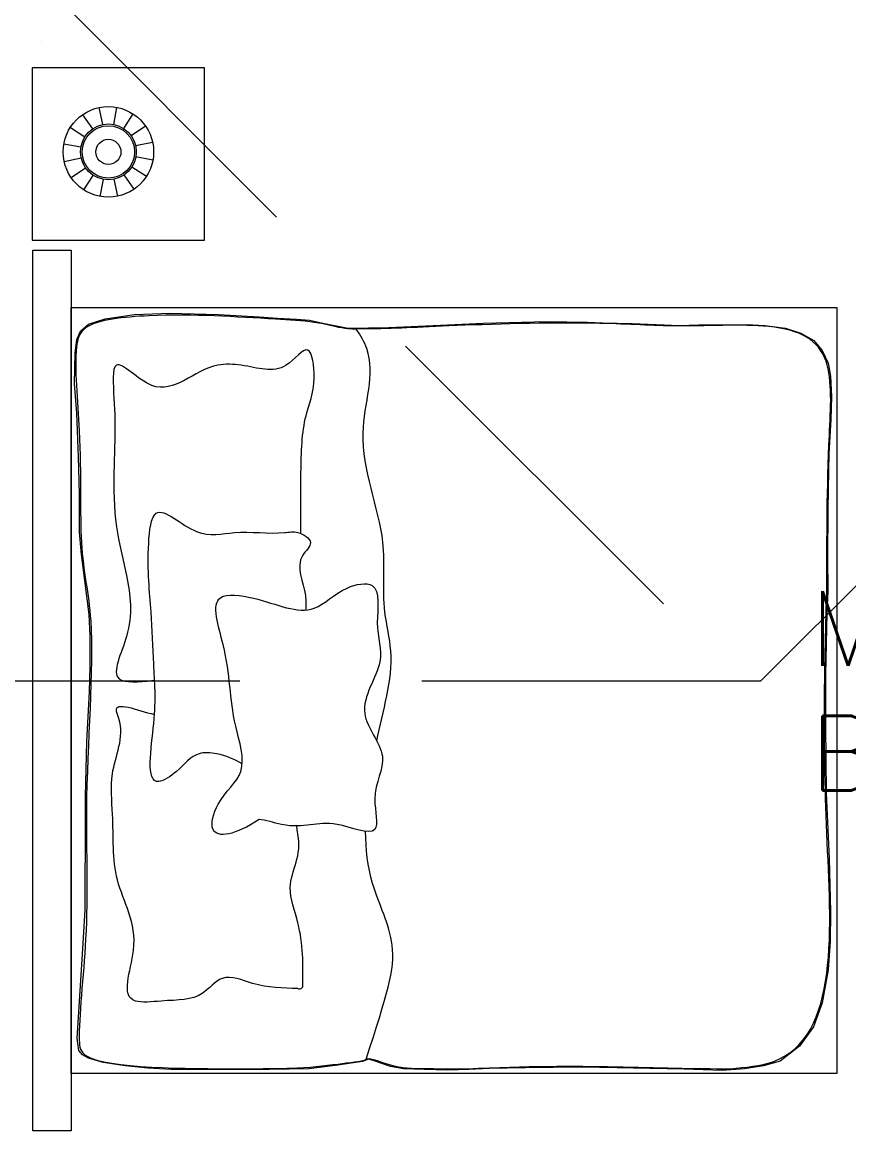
# Model space of a CAD drawing. Header units: metres. Extents: x -44 to 358, y -246 to 48.
# Drawn here: x 92.089 to 94.249, y -112.284 to -109.389 of the extents above; entities that cross this region are included whole.
import ezdxf

# ---------------------------------------------------------------- set-up
doc = ezdxf.new("R2010")
doc.units = ezdxf.units.M
doc.header["$LTSCALE"] = 0.3
doc.linetypes.add('HIDDEN2', pattern=[4.7625, 3.175, -1.5875])
doc.layers.add('A-ANNO-TEXT', color=251, linetype='Continuous', lineweight=13)
doc.layers.add('MOBILIARIOS', color=252, linetype='Continuous', lineweight=0)
doc.layers.add('Techos 1', color=7, linetype='HIDDEN2', lineweight=9, true_color=0x42391a)
doc.layers.add('TEXTOS', color=4, linetype='Continuous')

# ---------------------------------------------------------------- blocks, each defined once
blk = doc.blocks.new('A$Cb50f4bf1')
at = {"layer": 'MOBILIARIOS'}
for p, q in [((0.45, 0.45), (0, 0.45)), ((0, 0.45), (0, 0)), ((0.45, 0), (0.45, 0.45)), ((0.1635, 0.348), (0.1893, 0.3107)), ((0.2058, 0.3663), (0.2154, 0.322)), ((0.2519, 0.3671), (0.2438, 0.3224)), ((0.2948, 0.3501), (0.2703, 0.312)), ((0.1314, 0.3148), (0.1695, 0.2902)), ((0.328, 0.318), (0.2907, 0.2922)), ((0.1144, 0.2719), (0.1591, 0.2638)), ((0.3463, 0.2757), (0.302, 0.2661)), ((0.1152, 0.2258), (0.1595, 0.2353)), ((0.3471, 0.2296), (0.3025, 0.2377)), ((0.1335, 0.1834), (0.1708, 0.2092)), ((0.3301, 0.1867), (0.292, 0.2112)), ((0.1667, 0.1514), (0.1913, 0.1895)), ((0.2096, 0.1344), (0.2177, 0.179)), ((0.2557, 0.1352), (0.2462, 0.1795)), ((0.2981, 0.1535), (0.2723, 0.1908)), ((0, 0), (0.45, 0))]:
    blk.add_line(p, q, dxfattribs=at)
for radius in [0.1182, 0.0729, 0.0684, 0.0328]:
    blk.add_circle((0.2308, 0.2507), radius, dxfattribs=at)
blk = doc.blocks.new('PL MUEBLES 2N NASAS 09')
at = {"layer": 'A-ANNO-TEXT', "color": 2}
blk.add_line((224.1871, 42.1812), (224.1877, 42.1812), dxfattribs=at)
at = {"layer": 'MOBILIARIOS', "color": 2}
for points in [[(224.1657, 41.6361), (224.2657, 41.6361), (224.2657, 39.3361), (224.1657, 39.3361)], [(224.2657, 41.4861), (226.2657, 41.4861), (226.2657, 39.4861), (224.2657, 39.4861)], [(224.2817, 39.5776), (224.2975, 39.825), (224.3022, 39.9132), (224.3031, 40.1575), (224.3031, 40.2088), (224.3069, 40.3514), (224.3135, 40.483), (224.3154, 40.5486), (224.3154, 40.6284), (224.3126, 40.6845), (224.3012, 40.7728), (224.2926, 40.8407), (224.2879, 40.8996), (224.2879, 40.9956), (224.2869, 41.0336), (224.285, 41.0954), (224.2803, 41.2104), (224.2746, 41.2874), (224.2766, 41.3675), (224.2804, 41.4027), (224.2899, 41.4245), (224.3107, 41.4426), (224.3544, 41.4568), (224.4308, 41.4673), (224.5238, 41.4711), (224.6504, 41.4673), (224.7567, 41.4616), (224.8045, 41.4578), (224.8548, 41.4559), (224.8881, 41.453), (224.9279, 41.4445), (224.9631, 41.4368), (224.9897, 41.4321), (225.0956, 41.434), (225.2117, 41.4388), (225.3427, 41.4454), (225.5085, 41.4492), (225.6137, 41.4478), (225.6538, 41.4461), (225.7316, 41.4445), (225.8147, 41.4403), (225.854, 41.4394), (225.9058, 41.4411), (225.9543, 41.4411), (226.0312, 41.4419), (226.0776, 41.4393), (226.1319, 41.4318), (226.1721, 41.4193), (226.2063, 41.4), (226.2281, 41.3733), (226.2431, 41.3406), (226.2498, 41.3063), (226.2523, 41.2528), (226.2506, 41.1934), (226.2481, 41.149), (226.2456, 41.1035), (226.2439, 41.06), (226.2431, 41.009), (226.2422, 40.9588), (226.2414, 40.8333), (226.2422, 40.7455), (226.2397, 40.6877), (226.2364, 40.5282), (226.2364, 40.3935), (226.2381, 40.2187), (226.2457, 40.0459), (226.2498, 39.9087), (226.249, 39.8309), (226.2431, 39.7569), (226.2281, 39.6699), (226.2047, 39.608), (226.1687, 39.557), (226.1177, 39.5176), (226.0748, 39.5059), (226.0246, 39.4983), (225.9661, 39.4933), (225.8675, 39.4967), (225.7775, 39.4992), (225.6922, 39.5008), (225.5995, 39.5025), (225.4527, 39.5008), (225.3582, 39.4991), (225.3051, 39.4966), (225.2499, 39.4949), (225.1881, 39.4958), (225.1338, 39.4983), (225.1, 39.5041), (225.0573, 39.5192), (225.0423, 39.5234), (225.0273, 39.5167), (224.9621, 39.5075), (224.8864, 39.4983), (224.7836, 39.4966), (224.6152, 39.4958), (224.5271, 39.4966), (224.4661, 39.4999), (224.4067, 39.5058), (224.349, 39.5142), (224.3112, 39.5259), (224.2953, 39.5343), (224.2861, 39.546), (224.2828, 39.5652)]]:
    blk.add_lwpolyline(points, close=True, dxfattribs=at)
blk.add_arc((224.8621, 39.7163), 0.00932, 244.4366, 348.7327, dxfattribs=at)
for points, knots in [([(225.012, 41.4298), (225.012, 41.4298), (225.012, 41.4298), (225.012, 41.4298), (225.0104, 41.4298), (224.9755, 41.4298), (224.9056, 41.4502), (224.7338, 41.4583), (224.5266, 41.4741), (224.296, 41.4502), (224.2702, 41.3647), (224.296, 41.1148), (224.2833, 40.8436), (224.3362, 40.6546), (224.296, 40.2331), (224.3145, 39.8714), (224.281, 39.5969), (224.296, 39.4983), (224.6884, 39.4983), (224.8747, 39.4983), (225.0165, 39.5181), (225.0298, 39.5181), (225.0453, 39.53), (225.1156, 39.4983), (225.1803, 39.4983), (225.3012, 39.4983)], [2.895366, 2.895366, 2.895366, 2.895366, 2.896475, 3.053535, 3.138588, 3.190252, 3.29358, 3.393683, 3.686394, 3.848283, 3.942303, 4.166996, 4.499824, 4.847407, 5.433591, 5.797126, 6.093613, 6.186669, 6.495546, 6.666013, 6.828452, 7.059973, 7.190877, 7.299822, 7.383928, 7.383928, 7.383928, 7.383928]), ([(225.0644, 40.3537), (225.0793, 40.433), (225.1186, 40.5444), (225.0733, 40.7204), (225.1, 40.9021), (224.9905, 41.1339), (225.0702, 41.3335), (225.0217, 41.4132), (225.0104, 41.4298)], [0.780746, 0.780746, 0.780746, 0.780746, 1.031047, 1.138144, 1.338216, 1.638789, 1.87051, 1.932727, 1.932727, 1.932727, 1.932727]), ([(226.2401, 40.7543), (226.2401, 40.8862), (226.2401, 41.0819), (226.2608, 41.3784), (226.1297, 41.4502), (225.8523, 41.4325), (225.6262, 41.4502), (225.2011, 41.4376), (225.1043, 41.4298), (225.012, 41.4298)], [0, 0, 0, 0, 0.418295, 0.63409, 0.877661, 1.085184, 1.239382, 1.462689, 1.680419, 1.680419, 1.680419, 1.680419]), ([(224.8662, 40.8984), (224.8659, 40.9461), (224.8653, 41.0568), (224.8694, 41.1964), (224.9086, 41.2793), (224.8909, 41.4092), (224.8178, 41.3026), (224.7374, 41.336), (224.5995, 41.3422), (224.5055, 41.2206), (224.367, 41.3813), (224.3839, 41.1913), (224.3761, 41.08), (224.3774, 40.9178), (224.4155, 40.7793), (224.4317, 40.6432), (224.3512, 40.499), (224.4468, 40.5091), (224.4814, 40.5121), (224.4839, 40.5124)], [0, 0, 0, 0, 0.152599, 0.305824, 0.413498, 0.490111, 0.57095, 0.695693, 0.751084, 0.933009, 1.04478, 1.135217, 1.336369, 1.489125, 1.623798, 1.783333, 1.909904, 2.000264, 2.007333, 2.007333, 2.007333, 2.007333]), ([(224.7126, 40.2945), (224.6918, 40.3059), (224.6562, 40.3221), (224.5866, 40.3265), (224.5516, 40.2785), (224.4538, 40.2142), (224.4917, 40.4276), (224.4803, 40.546), (224.4767, 40.7048), (224.4611, 40.8159), (224.4796, 40.9939), (224.5926, 40.8764), (224.7013, 40.9077), (224.7929, 40.8921), (224.8591, 40.9037), (224.9057, 40.8734), (224.8427, 40.8209), (224.8805, 40.756), (224.879, 40.7084), (224.8782, 40.696)], [0.032571, 0.032571, 0.032571, 0.032571, 0.107712, 0.156224, 0.235226, 0.291111, 0.451247, 0.617718, 0.770472, 0.95788, 1.036962, 1.155398, 1.259301, 1.397905, 1.433881, 1.478271, 1.518706, 1.629903, 1.669516, 1.669516, 1.669516, 1.669516]), ([(224.757, 40.1492), (224.7721, 40.1482), (224.866, 40.1162), (224.9273, 40.1613), (225.0837, 40.09), (225.0429, 40.223), (225.1083, 40.3156), (224.9947, 40.4316), (225.094, 40.5566), (225.0551, 40.6474), (225.0804, 40.7772), (224.9669, 40.7555), (224.8906, 40.6675), (224.7762, 40.7263), (224.6175, 40.747), (224.6848, 40.5601), (224.6767, 40.4354), (224.7336, 40.2693), (224.6493, 40.2101), (224.6173, 40.0937), (224.6946, 40.1078), (224.757, 40.1492)], [0.483205, 0.483205, 0.483205, 0.483205, 0.53364, 0.686105, 0.79098, 0.874215, 0.993951, 1.121456, 1.272938, 1.391058, 1.496021, 1.56567, 1.671481, 1.841411, 1.931504, 2.070402, 2.301906, 2.427526, 2.537167, 2.607901, 2.719001, 2.719001, 2.719001, 2.719001]), ([(225.9887, 39.4983), (226.0277, 39.5018), (226.2802, 39.5249), (226.224, 40.179), (226.2346, 40.5595), (226.2401, 40.7543)], [0, 0, 0, 0, 0.117685, 0.761841, 1.437924, 1.437924, 1.437924, 1.437924]), ([(224.8581, 39.7079), (224.8193, 39.7085), (224.7544, 39.7095), (224.6605, 39.753), (224.6024, 39.6748), (224.5288, 39.6794), (224.3816, 39.6616), (224.4632, 39.8456), (224.3687, 39.9799), (224.3792, 40.1413), (224.3621, 40.2816), (224.4102, 40.3691), (224.3691, 40.4639), (224.4365, 40.4344), (224.4834, 40.4232)], [0, 0, 0, 0, 0.125513, 0.209774, 0.279098, 0.385114, 0.440556, 0.579971, 0.776155, 0.956632, 1.067828, 1.221054, 1.242986, 1.352802, 1.352802, 1.352802, 1.352802]), ([(224.8713, 39.7144), (224.8717, 39.7694), (224.8723, 39.8558), (224.8188, 39.9877), (224.8719, 40.0592), (224.8567, 40.1153), (224.8557, 40.1322)], [0, 0, 0, 0, 0.1739603, 0.2732689, 0.4204064, 0.4281347, 0.4281347, 0.4281347, 0.4281347]), ([(225.0365, 39.5235), (225.0904, 39.6904), (225.1312, 39.8128), (225.0464, 39.9706), (225.0351, 40.072), (225.0351, 40.118)], [0.0005696, 0.0005696, 0.0005696, 0.0005696, 0.2116189, 0.3895346, 0.5346505, 0.5346505, 0.5346505, 0.5346505])]:
    blk.add_open_spline(points, degree=3, knots=knots, dxfattribs=at)
blk.add_open_spline([(225.3012, 39.4983), (225.6081, 39.5129), (225.7954, 39.4975), (225.9887, 39.4983)], degree=3, dxfattribs=at)
at = {"layer": 'Techos 1', "color": 2}
for p, q in [((222.1086, 44.4162), (226.014, 40.5107)), ((226.0673, 40.5107), (228.7868, 43.2303)), ((219.4673, 40.5107), (226.0673, 40.5107))]:
    blk.add_line(p, q, dxfattribs=at)
at = {"layer": 'MOBILIARIOS', "color": 2, "rotation": 89.99999999999993}
blk.add_blockref('A$Cb50f4bf1', (224.6137, 41.6615), dxfattribs=at)
at = {"layer": 'TEXTOS', "color": 2, "insert": (226.1951, 40.2248), "char_height": 0.195, "width": 2.245131, "attachment_point": 7}
blk.add_mtext('{\\Fromans|c0;MASTER BEDROOM 2}', dxfattribs=at)

msp = doc.modelspace()

# ---------------------------------------------------------------- block references
msp.add_blockref('PL MUEBLES 2N NASAS 09', (-132.0484004, -151.6197483))

doc.saveas('drawing.dxf')
